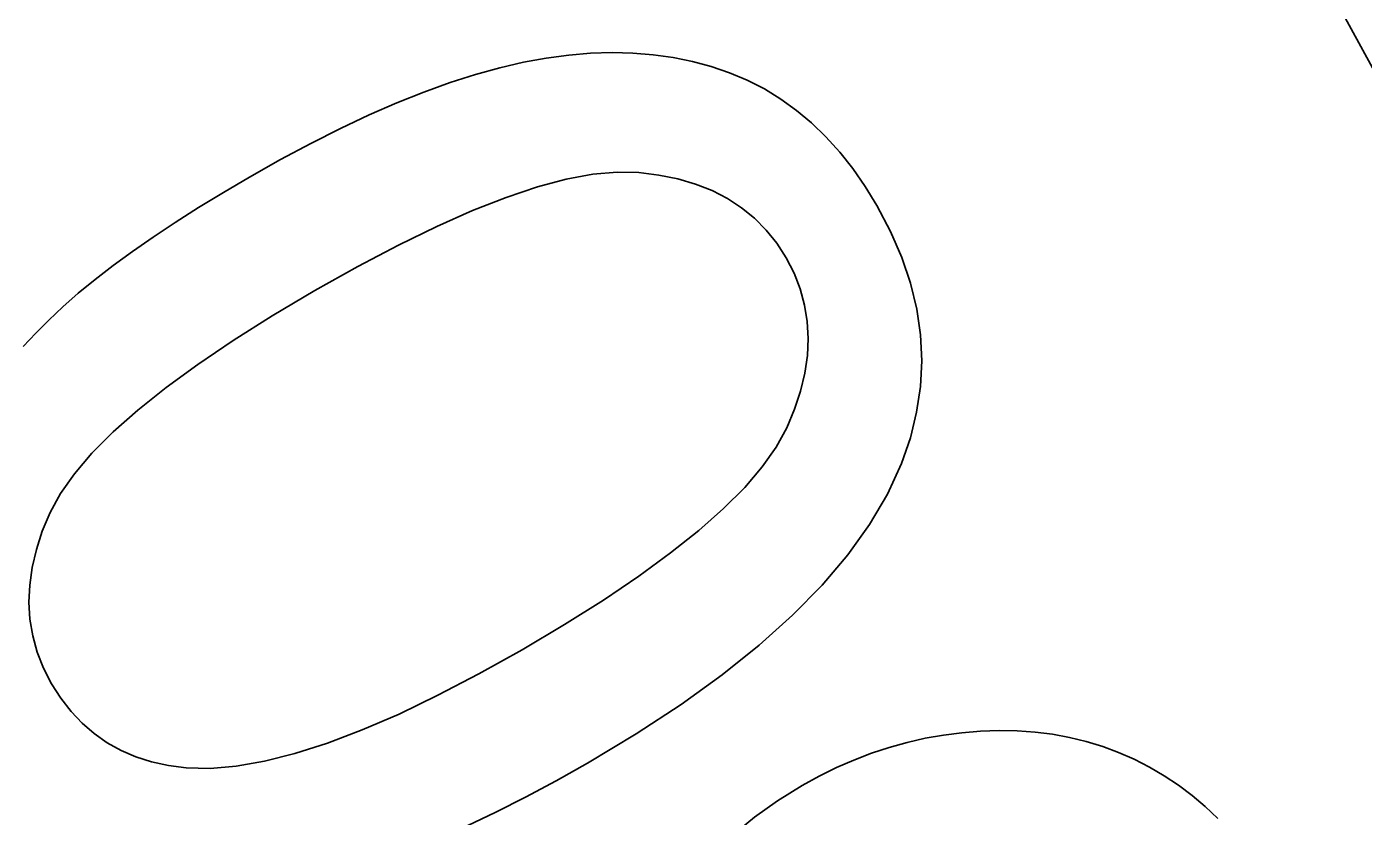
# Model space of a CAD drawing. Extents: x 0 to 297, y 0 to 210.
# Drawn here: x 187.07 to 190.294, y 78.841 to 80.746 of the extents above; entities that cross this region are included whole.
import ezdxf

# ---------------------------------------------------------------- set-up
doc = ezdxf.new("R2010")
doc.units = 0

msp = doc.modelspace()

# ---------------------------------------------------------------- linework, layer by layer
at = {"color": 7, "lineweight": 35, "ltscale": 0.001459}
msp.add_line((188.2105, 80.6475), (188.2674, 80.6606), dxfattribs=at)
at = {"color": 7, "lineweight": 35, "ltscale": 0.001403}
msp.add_line((188.2674, 80.6606), (188.3226, 80.6705), dxfattribs=at)
at = {"color": 7, "lineweight": 35, "ltscale": 0.001362}
msp.add_line((188.3226, 80.6705), (188.3766, 80.6778), dxfattribs=at)
at = {"color": 7, "lineweight": 35, "ltscale": 0.001324}
msp.add_line((188.3766, 80.6778), (188.4294, 80.6822), dxfattribs=at)
at = {"color": 7, "lineweight": 35, "ltscale": 0.00129}
msp.add_line((188.4294, 80.6822), (188.481, 80.6838), dxfattribs=at)
at = {"color": 7, "lineweight": 35, "ltscale": 0.001258}
msp.add_line((188.481, 80.6838), (188.5313, 80.6827), dxfattribs=at)
at = {"color": 7, "lineweight": 35, "ltscale": 0.001231}
msp.add_line((188.5313, 80.6827), (188.5804, 80.6788), dxfattribs=at)
at = {"color": 7, "lineweight": 35, "ltscale": 0.001208}
msp.add_line((188.5804, 80.6788), (188.6282, 80.6721), dxfattribs=at)
at = {"color": 7, "lineweight": 35, "ltscale": 0.00119}
msp.add_line((188.6282, 80.6721), (188.6748, 80.6626), dxfattribs=at)
at = {"color": 7, "lineweight": 35, "ltscale": 0.001175}
msp.add_line((188.6748, 80.6626), (188.7202, 80.6504), dxfattribs=at)
at = {"color": 7, "lineweight": 35, "ltscale": 0.0016}
msp.add_line((188.0907, 80.6117), (188.1516, 80.6313), dxfattribs=at)
at = {"color": 7, "lineweight": 35, "ltscale": 0.001527}
msp.add_line((188.1516, 80.6313), (188.2105, 80.6475), dxfattribs=at)
at = {"color": 7, "lineweight": 35, "ltscale": 0.001166}
for p, q in [((188.7202, 80.6504), (188.7644, 80.6354)), ((187.1235, 80.0395), (187.1575, 80.0715))]:
    msp.add_line(p, q, dxfattribs=at)
at = {"color": 7, "lineweight": 35, "ltscale": 0.001159}
for p, q in [((188.7644, 80.6354), (188.8071, 80.6174)), ((188.8482, 80.5963), (188.8878, 80.5721)), ((187.1079, 79.5307), (187.0935, 79.4867))]:
    msp.add_line(p, q, dxfattribs=at)
at = {"color": 7, "lineweight": 35, "ltscale": 0.001674}
msp.add_line((188.0277, 80.589), (188.0907, 80.6117), dxfattribs=at)
at = {"color": 7, "lineweight": 35, "ltscale": 0.001156}
msp.add_line((188.8071, 80.6174), (188.8482, 80.5963), dxfattribs=at)
at = {"color": 7, "lineweight": 35, "ltscale": 0.001751}
msp.add_line((187.9627, 80.5629), (188.0277, 80.589), dxfattribs=at)
at = {"color": 7, "lineweight": 35, "ltscale": 0.001168}
msp.add_line((188.8878, 80.5721), (188.9257, 80.5448), dxfattribs=at)
at = {"color": 7, "lineweight": 35, "ltscale": 0.00191}
msp.add_line((187.8266, 80.501), (187.8957, 80.5336), dxfattribs=at)
at = {"color": 7, "lineweight": 35, "ltscale": 0.00183}
msp.add_line((187.8957, 80.5336), (187.9627, 80.5629), dxfattribs=at)
at = {"color": 7, "lineweight": 35, "ltscale": 0.001184}
msp.add_line((188.9257, 80.5448), (188.962, 80.5144), dxfattribs=at)
at = {"color": 7, "lineweight": 35, "ltscale": 0.001991}
msp.add_line((187.7554, 80.4652), (187.8266, 80.501), dxfattribs=at)
at = {"color": 7, "lineweight": 35, "ltscale": 0.001206}
msp.add_line((188.962, 80.5144), (188.9967, 80.4809), dxfattribs=at)
at = {"color": 7, "lineweight": 35, "ltscale": 0.001234}
msp.add_line((188.9967, 80.4809), (189.0298, 80.4442), dxfattribs=at)
at = {"color": 7, "lineweight": 35, "ltscale": 0.002073}
msp.add_line((187.6823, 80.4261), (187.7554, 80.4652), dxfattribs=at)
at = {"color": 7, "lineweight": 35, "ltscale": 0.001269}
msp.add_line((189.0298, 80.4442), (189.0612, 80.4044), dxfattribs=at)
at = {"color": 7, "lineweight": 35, "ltscale": 0.002158}
msp.add_line((187.6071, 80.3837), (187.6823, 80.4261), dxfattribs=at)
at = {"color": 7, "lineweight": 35, "ltscale": 0.001306}
msp.add_line((189.0612, 80.4044), (189.0911, 80.3615), dxfattribs=at)
at = {"color": 7, "lineweight": 35, "ltscale": 0.001821}
msp.add_line((187.5443, 80.3468), (187.6071, 80.3837), dxfattribs=at)
at = {"color": 7, "lineweight": 35, "ltscale": 0.001802}
for p, q in [((188.3708, 80.3788), (188.3012, 80.3602)), ((187.2784, 79.7698), (187.2275, 79.7187)), ((188.7499, 79.5852), (188.8008, 79.6362))]:
    msp.add_line(p, q, dxfattribs=at)
at = {"color": 7, "lineweight": 35, "ltscale": 0.001627}
msp.add_line((188.4348, 80.3907), (188.3708, 80.3788), dxfattribs=at)
at = {"color": 7, "lineweight": 35, "ltscale": 0.001464}
msp.add_line((188.4931, 80.3962), (188.4348, 80.3907), dxfattribs=at)
at = {"color": 7, "lineweight": 35, "ltscale": 0.001317}
msp.add_line((188.5458, 80.395), (188.4931, 80.3962), dxfattribs=at)
at = {"color": 7, "lineweight": 35, "ltscale": 0.00122}
msp.add_line((188.5942, 80.3888), (188.5458, 80.395), dxfattribs=at)
at = {"color": 7, "lineweight": 35, "ltscale": 0.001162}
msp.add_line((188.6397, 80.3795), (188.5942, 80.3888), dxfattribs=at)
at = {"color": 7, "lineweight": 35, "ltscale": 0.001112}
msp.add_line((188.6824, 80.367), (188.6397, 80.3795), dxfattribs=at)
at = {"color": 7, "lineweight": 35, "ltscale": 0.001745}
msp.add_line((187.4847, 80.3105), (187.5443, 80.3468), dxfattribs=at)
at = {"color": 7, "lineweight": 35, "ltscale": 0.001984}
msp.add_line((188.3012, 80.3602), (188.2259, 80.3351), dxfattribs=at)
at = {"color": 7, "lineweight": 35, "ltscale": 0.00107}
msp.add_line((188.7222, 80.3513), (188.6824, 80.367), dxfattribs=at)
at = {"color": 7, "lineweight": 35, "ltscale": 0.001037}
for p, q in [((188.7592, 80.3323), (188.7222, 80.3513)), ((187.1303, 79.1632), (187.1526, 79.1282)), ((189.911, 78.8671), (189.9411, 78.8386))]:
    msp.add_line(p, q, dxfattribs=at)
at = {"color": 7, "lineweight": 35, "ltscale": 0.001349}
msp.add_line((189.0911, 80.3615), (189.1194, 80.3156), dxfattribs=at)
at = {"color": 7, "lineweight": 35, "ltscale": 0.001669}
msp.add_line((187.4284, 80.2746), (187.4847, 80.3105), dxfattribs=at)
at = {"color": 7, "lineweight": 35, "ltscale": 0.002173}
msp.add_line((188.2259, 80.3351), (188.145, 80.3033), dxfattribs=at)
at = {"color": 7, "lineweight": 35, "ltscale": 0.001016}
for p, q in [((188.7932, 80.3102), (188.7592, 80.3323)), ((188.954, 79.9953), (188.9517, 80.0359))]:
    msp.add_line(p, q, dxfattribs=at)
at = {"color": 7, "lineweight": 35, "ltscale": 0.001006}
for p, q in [((188.8244, 80.2848), (188.7932, 80.3102)), ((188.8528, 80.2562), (188.8244, 80.2848)), ((188.9453, 80.0756), (188.9347, 80.1144))]:
    msp.add_line(p, q, dxfattribs=at)
at = {"color": 7, "lineweight": 35, "ltscale": 0.00177}
msp.add_line((189.1194, 80.3156), (189.1525, 80.253), dxfattribs=at)
at = {"color": 7, "lineweight": 35, "ltscale": 0.001595}
msp.add_line((187.3752, 80.2394), (187.4284, 80.2746), dxfattribs=at)
at = {"color": 7, "lineweight": 35, "ltscale": 0.002367}
msp.add_line((188.145, 80.3033), (188.0584, 80.265), dxfattribs=at)
at = {"color": 7, "lineweight": 35, "ltscale": 0.002564}
msp.add_line((188.0584, 80.265), (187.9662, 80.2201), dxfattribs=at)
at = {"color": 7, "lineweight": 35, "ltscale": 0.001019}
for p, q in [((188.8782, 80.2244), (188.8528, 80.2562)), ((188.9347, 80.1144), (188.9198, 80.1523))]:
    msp.add_line(p, q, dxfattribs=at)
at = {"color": 7, "lineweight": 35, "ltscale": 0.001703}
msp.add_line((189.1525, 80.253), (189.1796, 80.1905), dxfattribs=at)
at = {"color": 7, "lineweight": 35, "ltscale": 0.001521}
msp.add_line((187.3252, 80.2047), (187.3752, 80.2394), dxfattribs=at)
at = {"color": 7, "lineweight": 35, "ltscale": 0.002765}
msp.add_line((187.9662, 80.2201), (187.8684, 80.1686), dxfattribs=at)
at = {"color": 7, "lineweight": 35, "ltscale": 0.001041}
msp.add_line((188.9008, 80.1894), (188.8782, 80.2244), dxfattribs=at)
at = {"color": 7, "lineweight": 35, "ltscale": 0.001447}
msp.add_line((187.2785, 80.1706), (187.3252, 80.2047), dxfattribs=at)
at = {"color": 7, "lineweight": 35, "ltscale": 0.001042}
for p, q in [((188.9198, 80.1523), (188.9008, 80.1894)), ((187.0774, 79.401), (187.0756, 79.3593))]:
    msp.add_line(p, q, dxfattribs=at)
at = {"color": 7, "lineweight": 35, "ltscale": 0.001646}
msp.add_line((189.1796, 80.1905), (189.2007, 80.1281), dxfattribs=at)
at = {"color": 7, "lineweight": 35, "ltscale": 0.001375}
msp.add_line((187.2349, 80.137), (187.2785, 80.1706), dxfattribs=at)
at = {"color": 7, "lineweight": 35, "ltscale": 0.002967}
msp.add_line((187.8684, 80.1686), (187.7649, 80.1105), dxfattribs=at)
at = {"color": 7, "lineweight": 35, "ltscale": 0.001304}
msp.add_line((187.1946, 80.1039), (187.2349, 80.137), dxfattribs=at)
at = {"color": 7, "lineweight": 35, "ltscale": 0.001601}
msp.add_line((189.2007, 80.1281), (189.2156, 80.0658), dxfattribs=at)
at = {"color": 7, "lineweight": 35, "ltscale": 0.001233}
msp.add_line((187.1575, 80.0715), (187.1946, 80.1039), dxfattribs=at)
at = {"color": 7, "lineweight": 35, "ltscale": 0.002983}
msp.add_line((187.7649, 80.1105), (187.6622, 80.0496), dxfattribs=at)
at = {"color": 7, "lineweight": 35, "ltscale": 0.002778}
msp.add_line((187.6622, 80.0496), (187.5682, 79.9903), dxfattribs=at)
at = {"color": 7, "lineweight": 35, "ltscale": 0.001005}
msp.add_line((188.9517, 80.0359), (188.9453, 80.0756), dxfattribs=at)
at = {"color": 7, "lineweight": 35, "ltscale": 0.001571}
msp.add_line((189.2156, 80.0658), (189.2246, 80.0036), dxfattribs=at)
at = {"color": 7, "lineweight": 35, "ltscale": 0.001118}
for p, q in [((187.092, 80.0078), (187.1235, 80.0395)), ((189.1921, 79.0217), (189.2357, 79.0316))]:
    msp.add_line(p, q, dxfattribs=at)
at = {"color": 7, "lineweight": 35, "ltscale": 0.001092}
msp.add_line((187.062, 79.976), (187.092, 80.0078), dxfattribs=at)
at = {"color": 7, "lineweight": 35, "ltscale": 0.002575}
msp.add_line((187.5682, 79.9903), (187.4829, 79.9327), dxfattribs=at)
at = {"color": 7, "lineweight": 35, "ltscale": 0.001036}
for p, q in [((188.952, 79.9539), (188.954, 79.9953)), ((189.584, 79.0338), (189.6242, 79.024))]:
    msp.add_line(p, q, dxfattribs=at)
at = {"color": 7, "lineweight": 35, "ltscale": 0.001554}
msp.add_line((189.2246, 80.0036), (189.2275, 79.9415), dxfattribs=at)
at = {"color": 7, "lineweight": 35, "ltscale": 0.001068}
msp.add_line((188.9458, 79.9116), (188.952, 79.9539), dxfattribs=at)
at = {"color": 7, "lineweight": 35, "ltscale": 0.002375}
msp.add_line((187.4829, 79.9327), (187.4061, 79.8767), dxfattribs=at)
at = {"color": 7, "lineweight": 35, "ltscale": 0.001551}
msp.add_line((189.2275, 79.9415), (189.2244, 79.8796), dxfattribs=at)
at = {"color": 7, "lineweight": 35, "ltscale": 0.001109}
msp.add_line((188.9355, 79.8685), (188.9458, 79.9116), dxfattribs=at)
at = {"color": 7, "lineweight": 35, "ltscale": 0.002179}
msp.add_line((187.4061, 79.8767), (187.338, 79.8224), dxfattribs=at)
at = {"color": 7, "lineweight": 35, "ltscale": 0.00116}
msp.add_line((188.9209, 79.8244), (188.9355, 79.8685), dxfattribs=at)
at = {"color": 7, "lineweight": 35, "ltscale": 0.001564}
msp.add_line((189.2244, 79.8796), (189.2153, 79.8177), dxfattribs=at)
at = {"color": 7, "lineweight": 35, "ltscale": 0.001987}
msp.add_line((187.338, 79.8224), (187.2784, 79.7698), dxfattribs=at)
at = {"color": 7, "lineweight": 35, "ltscale": 0.001217}
msp.add_line((188.9021, 79.7795), (188.9209, 79.8244), dxfattribs=at)
at = {"color": 7, "lineweight": 35, "ltscale": 0.001591}
msp.add_line((189.2153, 79.8177), (189.2001, 79.7559), dxfattribs=at)
at = {"color": 7, "lineweight": 35, "ltscale": 0.001314}
msp.add_line((188.8769, 79.7334), (188.9021, 79.7795), dxfattribs=at)
at = {"color": 7, "lineweight": 35, "ltscale": 0.001463}
msp.add_line((188.8432, 79.6856), (188.8769, 79.7334), dxfattribs=at)
at = {"color": 7, "lineweight": 35, "ltscale": 0.001632}
msp.add_line((189.2001, 79.7559), (189.1788, 79.6942), dxfattribs=at)
at = {"color": 7, "lineweight": 35, "ltscale": 0.001625}
msp.add_line((187.2275, 79.7187), (187.1853, 79.6693), dxfattribs=at)
at = {"color": 7, "lineweight": 35, "ltscale": 0.002032}
msp.add_line((189.1788, 79.6942), (189.1449, 79.6203), dxfattribs=at)
at = {"color": 7, "lineweight": 35, "ltscale": 0.00146}
msp.add_line((187.1853, 79.6693), (187.1516, 79.6216), dxfattribs=at)
at = {"color": 7, "lineweight": 35, "ltscale": 0.001626}
msp.add_line((188.8008, 79.6362), (188.8432, 79.6856), dxfattribs=at)
at = {"color": 7, "lineweight": 35, "ltscale": 0.001311}
msp.add_line((187.1516, 79.6216), (187.1265, 79.5756), dxfattribs=at)
at = {"color": 7, "lineweight": 35, "ltscale": 0.002131}
msp.add_line((189.1449, 79.6203), (189.1016, 79.5468), dxfattribs=at)
at = {"color": 7, "lineweight": 35, "ltscale": 0.001215}
msp.add_line((187.1265, 79.5756), (187.1079, 79.5307), dxfattribs=at)
at = {"color": 7, "lineweight": 35, "ltscale": 0.001985}
msp.add_line((188.6905, 79.5326), (188.7499, 79.5852), dxfattribs=at)
at = {"color": 7, "lineweight": 35, "ltscale": 0.002176}
msp.add_line((188.6224, 79.4783), (188.6905, 79.5326), dxfattribs=at)
at = {"color": 7, "lineweight": 35, "ltscale": 0.002251}
msp.add_line((189.1016, 79.5468), (189.0491, 79.4737), dxfattribs=at)
at = {"color": 7, "lineweight": 35, "ltscale": 0.001111}
msp.add_line((187.0935, 79.4867), (187.0833, 79.4434), dxfattribs=at)
at = {"color": 7, "lineweight": 35, "ltscale": 0.002371}
msp.add_line((188.5458, 79.4224), (188.6224, 79.4783), dxfattribs=at)
at = {"color": 7, "lineweight": 35, "ltscale": 0.002386}
msp.add_line((189.0491, 79.4737), (188.9874, 79.4009), dxfattribs=at)
at = {"color": 7, "lineweight": 35, "ltscale": 0.001071}
msp.add_line((187.0833, 79.4434), (187.0774, 79.401), dxfattribs=at)
at = {"color": 7, "lineweight": 35, "ltscale": 0.00257}
msp.add_line((188.4606, 79.3649), (188.5458, 79.4224), dxfattribs=at)
at = {"color": 7, "lineweight": 35, "ltscale": 0.002536}
msp.add_line((188.9874, 79.4009), (188.9164, 79.3285), dxfattribs=at)
at = {"color": 7, "lineweight": 35, "ltscale": 0.001022}
msp.add_line((187.0756, 79.3593), (187.0781, 79.3185), dxfattribs=at)
at = {"color": 7, "lineweight": 35, "ltscale": 0.002771}
msp.add_line((188.3668, 79.3058), (188.4606, 79.3649), dxfattribs=at)
at = {"color": 7, "lineweight": 35, "ltscale": 0.001015}
msp.add_line((187.0781, 79.3185), (187.0848, 79.2785), dxfattribs=at)
at = {"color": 7, "lineweight": 35, "ltscale": 0.002697}
msp.add_line((188.9164, 79.3285), (188.8361, 79.2564), dxfattribs=at)
at = {"color": 7, "lineweight": 35, "ltscale": 0.001018}
msp.add_line((187.0848, 79.2785), (187.0958, 79.2392), dxfattribs=at)
at = {"color": 7, "lineweight": 35, "ltscale": 0.002975}
msp.add_line((188.2645, 79.245), (188.3668, 79.3058), dxfattribs=at)
at = {"color": 7, "lineweight": 35, "ltscale": 0.002982}
msp.add_line((188.1604, 79.1868), (188.2645, 79.245), dxfattribs=at)
at = {"color": 7, "lineweight": 35, "ltscale": 0.002868}
msp.add_line((188.8361, 79.2564), (188.7465, 79.1847), dxfattribs=at)
at = {"color": 7, "lineweight": 35, "ltscale": 0.001032}
for p, q in [((187.0958, 79.2392), (187.1109, 79.2008)), ((189.8795, 78.8937), (189.911, 78.8671))]:
    msp.add_line(p, q, dxfattribs=at)
at = {"color": 7, "lineweight": 35, "ltscale": 0.001058}
msp.add_line((187.1109, 79.2008), (187.1303, 79.1632), dxfattribs=at)
at = {"color": 7, "lineweight": 35, "ltscale": 0.00279}
msp.add_line((188.0615, 79.1352), (188.1604, 79.1868), dxfattribs=at)
at = {"color": 7, "lineweight": 35, "ltscale": 0.003047}
msp.add_line((188.7465, 79.1847), (188.6477, 79.1134), dxfattribs=at)
at = {"color": 7, "lineweight": 35, "ltscale": 0.001002}
msp.add_line((187.1526, 79.1282), (187.1771, 79.0965), dxfattribs=at)
at = {"color": 7, "lineweight": 35, "ltscale": 0.002602}
msp.add_line((187.9677, 79.0901), (188.0615, 79.1352), dxfattribs=at)
at = {"color": 7, "lineweight": 35, "ltscale": 0.003232}
msp.add_line((188.6477, 79.1134), (188.5396, 79.0424), dxfattribs=at)
at = {"color": 7, "lineweight": 35, "ltscale": 0.000976386}
msp.add_line((187.1771, 79.0965), (187.2038, 79.068), dxfattribs=at)
at = {"color": 7, "lineweight": 35, "ltscale": 0.002417}
msp.add_line((187.8789, 79.0517), (187.9677, 79.0901), dxfattribs=at)
at = {"color": 7, "lineweight": 35, "ltscale": 0.000960524}
msp.add_line((187.2038, 79.068), (187.2328, 79.0429), dxfattribs=at)
at = {"color": 7, "lineweight": 35, "ltscale": 0.002236}
msp.add_line((187.7953, 79.02), (187.8789, 79.0517), dxfattribs=at)
at = {"color": 7, "lineweight": 35, "ltscale": 0.001126}
for p, q in [((189.3243, 79.0452), (189.3692, 79.0489)), ((189.1062, 78.9955), (189.149, 79.0096))]:
    msp.add_line(p, q, dxfattribs=at)
at = {"color": 7, "lineweight": 35, "ltscale": 0.001119}
for p, q in [((189.3692, 79.0489), (189.4139, 79.0504)), ((189.2357, 79.0316), (189.2798, 79.0395))]:
    msp.add_line(p, q, dxfattribs=at)
at = {"color": 7, "lineweight": 35, "ltscale": 0.001096}
msp.add_line((189.4139, 79.0504), (189.4577, 79.0496), dxfattribs=at)
at = {"color": 7, "lineweight": 35, "ltscale": 0.001076}
msp.add_line((189.4577, 79.0496), (189.5007, 79.0466), dxfattribs=at)
at = {"color": 7, "lineweight": 35, "ltscale": 0.000955225}
msp.add_line((187.2328, 79.0429), (187.2641, 79.0209), dxfattribs=at)
at = {"color": 7, "lineweight": 35, "ltscale": 0.00095834}
msp.add_line((187.2641, 79.0209), (187.2976, 79.0023), dxfattribs=at)
at = {"color": 7, "lineweight": 35, "ltscale": 0.00206}
msp.add_line((187.7169, 78.9948), (187.7953, 79.02), dxfattribs=at)
at = {"color": 7, "lineweight": 35, "ltscale": 0.003424}
msp.add_line((188.5396, 79.0424), (188.4223, 78.9718), dxfattribs=at)
at = {"color": 7, "lineweight": 35, "ltscale": 0.001121}
msp.add_line((189.149, 79.0096), (189.1921, 79.0217), dxfattribs=at)
at = {"color": 7, "lineweight": 35, "ltscale": 0.001122}
msp.add_line((189.2798, 79.0395), (189.3243, 79.0452), dxfattribs=at)
at = {"color": 7, "lineweight": 35, "ltscale": 0.00106}
msp.add_line((189.5007, 79.0466), (189.5428, 79.0414), dxfattribs=at)
at = {"color": 7, "lineweight": 35, "ltscale": 0.001047}
msp.add_line((189.5428, 79.0414), (189.584, 79.0338), dxfattribs=at)
at = {"color": 7, "lineweight": 35, "ltscale": 0.001031}
msp.add_line((189.6242, 79.024), (189.6637, 79.0119), dxfattribs=at)
at = {"color": 7, "lineweight": 35, "ltscale": 0.00097384}
msp.add_line((187.2976, 79.0023), (187.3334, 78.9869), dxfattribs=at)
at = {"color": 7, "lineweight": 35, "ltscale": 0.000997462}
msp.add_line((187.3334, 78.9869), (187.3714, 78.9747), dxfattribs=at)
at = {"color": 7, "lineweight": 35, "ltscale": 0.001891}
msp.add_line((187.6435, 78.9762), (187.7169, 78.9948), dxfattribs=at)
at = {"color": 7, "lineweight": 35, "ltscale": 0.001132}
msp.add_line((189.0639, 78.9793), (189.1062, 78.9955), dxfattribs=at)
at = {"color": 7, "lineweight": 35, "ltscale": 0.001028}
for p, q in [((189.6637, 79.0119), (189.7022, 78.9976)), ((189.8466, 78.9184), (189.8795, 78.8937))]:
    msp.add_line(p, q, dxfattribs=at)
at = {"color": 7, "lineweight": 35, "ltscale": 0.001029}
for p, q in [((189.7022, 78.9976), (189.7399, 78.981)), ((189.8123, 78.9413), (189.8466, 78.9184))]:
    msp.add_line(p, q, dxfattribs=at)
at = {"color": 7, "lineweight": 35, "ltscale": 0.00103}
msp.add_line((187.3714, 78.9747), (187.4117, 78.9659), dxfattribs=at)
at = {"color": 7, "lineweight": 35, "ltscale": 0.001072}
msp.add_line((187.4117, 78.9659), (187.4542, 78.9603), dxfattribs=at)
at = {"color": 7, "lineweight": 35, "ltscale": 0.001451}
msp.add_line((187.4542, 78.9603), (187.5122, 78.959), dxfattribs=at)
at = {"color": 7, "lineweight": 35, "ltscale": 0.001583}
msp.add_line((187.5122, 78.959), (187.5753, 78.9643), dxfattribs=at)
at = {"color": 7, "lineweight": 35, "ltscale": 0.001732}
msp.add_line((187.5753, 78.9643), (187.6435, 78.9762), dxfattribs=at)
at = {"color": 7, "lineweight": 35, "ltscale": 0.002174}
msp.add_line((188.4223, 78.9718), (188.3465, 78.9291), dxfattribs=at)
at = {"color": 7, "lineweight": 35, "ltscale": 0.001154}
msp.add_line((188.9807, 78.9406), (189.022, 78.961), dxfattribs=at)
at = {"color": 7, "lineweight": 35, "ltscale": 0.001142}
msp.add_line((189.022, 78.961), (189.0639, 78.9793), dxfattribs=at)
at = {"color": 7, "lineweight": 35, "ltscale": 0.001034}
for p, q in [((189.7399, 78.981), (189.7767, 78.9622)), ((189.7767, 78.9622), (189.8123, 78.9413))]:
    msp.add_line(p, q, dxfattribs=at)
at = {"color": 7, "lineweight": 35, "ltscale": 0.002088}
msp.add_line((188.3465, 78.9291), (188.2728, 78.8898), dxfattribs=at)
at = {"color": 7, "lineweight": 35, "ltscale": 0.001169}
msp.add_line((188.9397, 78.9181), (188.9807, 78.9406), dxfattribs=at)
at = {"color": 7, "lineweight": 35, "ltscale": 0.002004}
msp.add_line((188.2728, 78.8898), (188.2012, 78.8537), dxfattribs=at)
at = {"color": 7, "lineweight": 35, "ltscale": 0.001759}
msp.add_line((188.8798, 78.8811), (188.9397, 78.9181), dxfattribs=at)
at = {"color": 7, "lineweight": 35, "ltscale": 0.001699}
msp.add_line((188.8245, 78.8416), (188.8798, 78.8811), dxfattribs=at)
at = {"color": 7, "lineweight": 35, "ltscale": 0.001921}
msp.add_line((188.2012, 78.8537), (188.1317, 78.8209), dxfattribs=at)
at = {"color": 7, "lineweight": 35, "ltscale": 0.001647}
msp.add_line((188.7736, 78.7998), (188.8245, 78.8416), dxfattribs=at)
at = {"color": 7, "lineweight": 35}
msp.add_circle((222.9007, 98.5005), 42.5, dxfattribs=at)
for radius in [37.15, 36.85]:
    msp.add_arc((222.9007, 98.5005), radius, 90, 270, dxfattribs=at)

doc.saveas('drawing.dxf')
